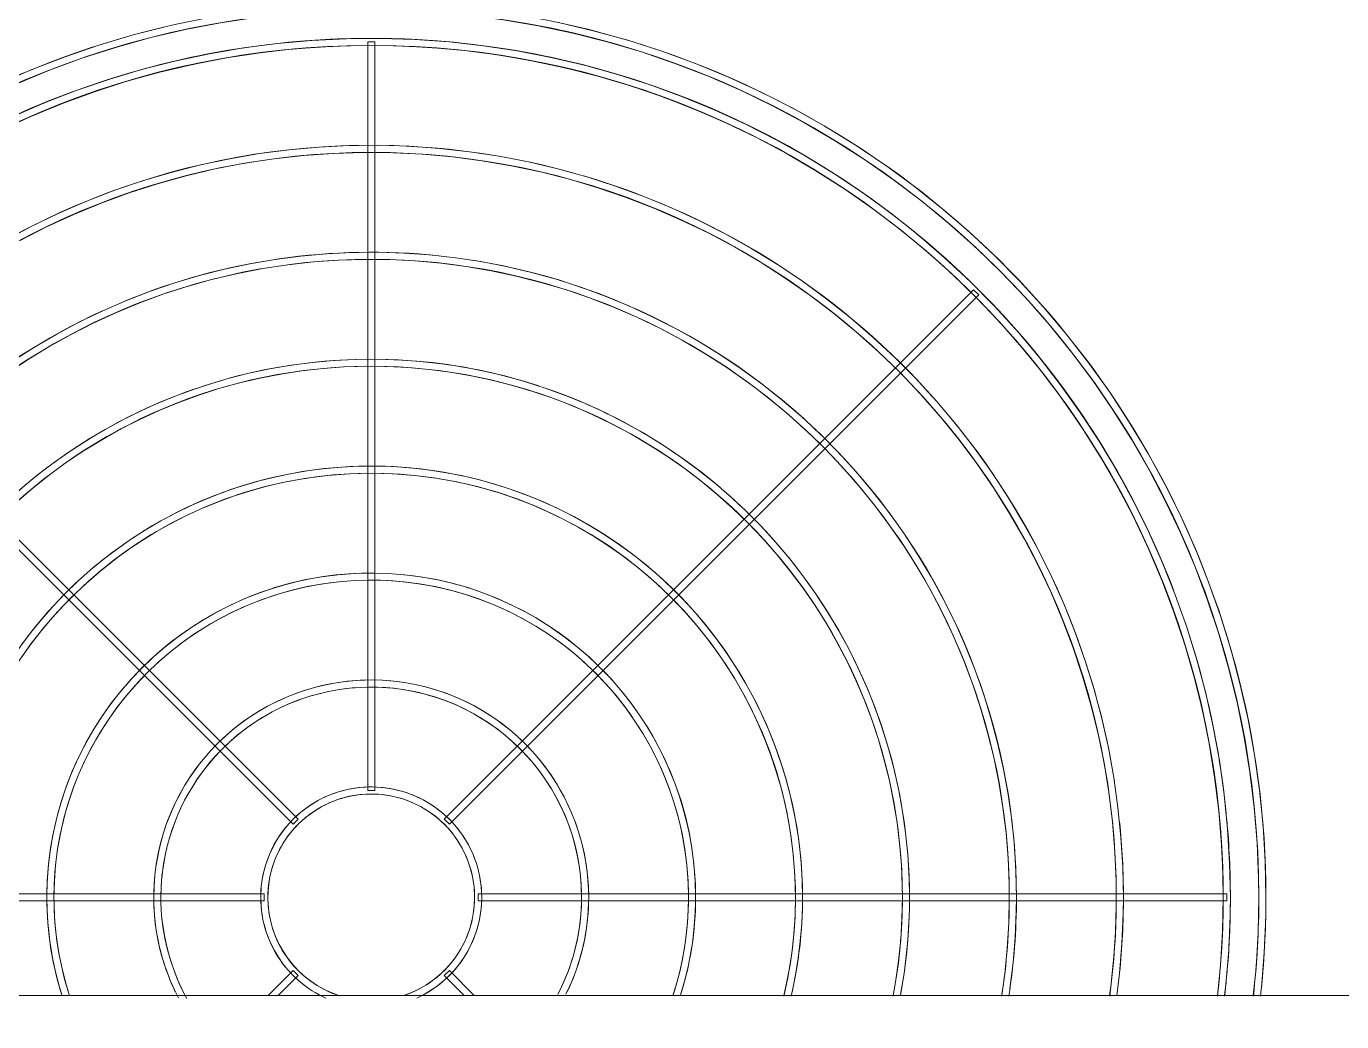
# Model space of a CAD drawing. Header units: millimetres. Extents: x -99196 to 15601, y -9661 to 93550.
# Drawn here: x -9442.3 to -9073.3, y 25492.6 to 25771.9 of the extents above; entities that cross this region are included whole.
import ezdxf

# ---------------------------------------------------------------- set-up
doc = ezdxf.new("R2010")
doc.units = ezdxf.units.MM
doc.linetypes.add('Centre', pattern=[31.75, 6.35, -4.7625, 15.875, -4.7625])
for name, color, linetype, lineweight in [('M-EQPM', 44, 'Continuous', 5), ('NET-THAY', 2, 'Continuous', 9), ('TRUC', 225, 'Continuous', 5)]:
    doc.layers.add(name, color=color, linetype=linetype, lineweight=lineweight)

# ---------------------------------------------------------------- blocks, each defined once
blk = doc.blocks.new('ALB-AC MAY LANH - Generic _Without Brackets_-1836009-MẶT ĐỨNG 14-1')
at = {"layer": 'M-EQPM'}
for p, q in [((-9346.52, 19167.5), (-9346.52, 18957.5)), ((-9344.52, 19167.5), (-9346.52, 19167.5)), ((-9344.52, 18957.5), (-9344.52, 19167.5)), ((-9515.94, 19096.5), (-9367.44, 18948.01)), ((-9366.03, 18949.42), (-9514.52, 19097.91)), ((-9176.53, 19097.91), (-9325.02, 18949.42)), ((-9323.6, 18948.01), (-9175.11, 19096.5)), ((-9175.11, 19096.5), (-9176.53, 19097.91)), ((-9346.52, 18957.5), (-9344.52, 18957.5)), ((-9367.44, 18948.01), (-9366.03, 18949.42)), ((-9325.02, 18949.42), (-9323.6, 18948.01)), ((-9375.52, 18928.5), (-9585.52, 18928.5)), ((-9585.52, 18926.5), (-9375.52, 18926.5)), ((-9375.52, 18926.5), (-9375.52, 18928.5)), ((-9105.52, 18928.5), (-9315.52, 18928.5)), ((-9315.52, 18928.5), (-9315.52, 18926.5)), ((-9315.52, 18926.5), (-9105.52, 18926.5)), ((-9105.52, 18926.5), (-9105.52, 18928.5)), ((-9367.44, 18906.99), (-9374.44, 18900)), ((-9371.61, 18900), (-9366.03, 18905.58)), ((-9366.03, 18905.58), (-9367.44, 18906.99)), ((-9323.6, 18906.99), (-9325.02, 18905.58)), ((-9325.02, 18905.58), (-9319.44, 18900)), ((-9316.61, 18900), (-9323.6, 18906.99))]:
    blk.add_line(p, q, dxfattribs=at)
at = {"layer": 'M-EQPM', "flags": 128}
for points in [[(-9094.52, 18927.5), (-9094.73, 18937.54), (-9095.33, 18947.56), (-9096.33, 18957.55), (-9097.73, 18967.49), (-9099.53, 18977.37), (-9101.72, 18987.16), (-9104.3, 18996.87), (-9107.27, 19006.46), (-9110.61, 19015.92), (-9114.34, 19025.24), (-9118.43, 19034.41), (-9122.89, 19043.41), (-9127.7, 19052.22), (-9132.86, 19060.83), (-9138.37, 19069.23), (-9144.2, 19077.4), (-9150.35, 19085.33), (-9156.82, 19093.01), (-9163.59, 19100.42), (-9170.65, 19107.56), (-9177.99, 19114.41), (-9185.6, 19120.96), (-9193.46, 19127.2), (-9201.57, 19133.12), (-9209.91, 19138.71), (-9218.46, 19143.96), (-9227.22, 19148.87), (-9236.17, 19153.43), (-9245.29, 19157.62), (-9254.57, 19161.44), (-9264, 19164.89), (-9273.56, 19167.96), (-9283.23, 19170.65), (-9293.01, 19172.94)], [(-9402.55, 19171.94), (-9412.28, 19169.46), (-9421.9, 19166.6), (-9431.4, 19163.35), (-9440.77, 19159.73), (-9449.98, 19155.73)], [(-9094.52, 18927.5), (-9094.73, 18937.54), (-9095.33, 18947.56), (-9096.33, 18957.55), (-9097.73, 18967.49), (-9099.53, 18977.37), (-9101.72, 18987.16), (-9104.3, 18996.87), (-9107.27, 19006.46), (-9110.61, 19015.92), (-9114.34, 19025.24), (-9118.43, 19034.41), (-9122.89, 19043.41), (-9127.7, 19052.22), (-9132.86, 19060.83), (-9138.37, 19069.23), (-9144.2, 19077.4), (-9150.35, 19085.33), (-9156.82, 19093.01), (-9163.59, 19100.42), (-9170.65, 19107.56), (-9177.99, 19114.41), (-9185.6, 19120.96), (-9193.46, 19127.2), (-9201.57, 19133.12), (-9209.91, 19138.71), (-9218.46, 19143.96), (-9227.22, 19148.87), (-9236.17, 19153.43), (-9245.29, 19157.62), (-9254.57, 19161.44), (-9264, 19164.89), (-9273.56, 19167.96), (-9283.23, 19170.65), (-9293.01, 19172.94)], [(-9402.55, 19171.94), (-9412.28, 19169.46), (-9421.9, 19166.6), (-9431.4, 19163.35), (-9440.77, 19159.73), (-9449.98, 19155.73)], [(-9094.52, 18927.5), (-9094.73, 18937.54), (-9095.33, 18947.56), (-9096.33, 18957.55), (-9097.73, 18967.49), (-9099.53, 18977.37), (-9101.72, 18987.16), (-9104.3, 18996.87), (-9107.27, 19006.46), (-9110.61, 19015.92), (-9114.34, 19025.24), (-9118.43, 19034.41), (-9122.89, 19043.41), (-9127.7, 19052.22), (-9132.86, 19060.83), (-9138.37, 19069.23), (-9144.2, 19077.4), (-9150.35, 19085.33), (-9156.82, 19093.01), (-9163.59, 19100.42), (-9170.65, 19107.56), (-9177.99, 19114.41), (-9185.6, 19120.96), (-9193.46, 19127.2), (-9201.57, 19133.12), (-9209.91, 19138.71), (-9218.46, 19143.96), (-9227.22, 19148.87), (-9236.17, 19153.43), (-9245.29, 19157.62), (-9254.57, 19161.44), (-9264, 19164.89), (-9273.56, 19167.96), (-9283.23, 19170.65), (-9293.01, 19172.94)], [(-9402.55, 19171.94), (-9412.28, 19169.46), (-9421.9, 19166.6), (-9431.4, 19163.35), (-9440.77, 19159.73), (-9449.98, 19155.73)], [(-9094.52, 18927.5), (-9094.73, 18937.54), (-9095.33, 18947.56), (-9096.33, 18957.55), (-9097.73, 18967.49), (-9099.53, 18977.37), (-9101.72, 18987.16), (-9104.3, 18996.87), (-9107.27, 19006.46), (-9110.61, 19015.92), (-9114.34, 19025.24), (-9118.43, 19034.41), (-9122.89, 19043.41), (-9127.7, 19052.22), (-9132.86, 19060.83), (-9138.37, 19069.23), (-9144.2, 19077.4), (-9150.35, 19085.33), (-9156.82, 19093.01), (-9163.59, 19100.42), (-9170.65, 19107.56), (-9177.99, 19114.41), (-9185.6, 19120.96), (-9193.46, 19127.2), (-9201.57, 19133.12), (-9209.91, 19138.71), (-9218.46, 19143.96), (-9227.22, 19148.87), (-9236.17, 19153.43), (-9245.29, 19157.62), (-9254.57, 19161.44), (-9264, 19164.89), (-9273.56, 19167.96), (-9283.23, 19170.65), (-9293.01, 19172.94)], [(-9402.55, 19171.94), (-9412.28, 19169.46), (-9421.9, 19166.6), (-9431.4, 19163.35), (-9440.77, 19159.73), (-9449.98, 19155.73)], [(-9094.52, 18927.5), (-9094.73, 18937.54), (-9095.33, 18947.56), (-9096.33, 18957.55), (-9097.73, 18967.49), (-9099.53, 18977.37), (-9101.72, 18987.16), (-9104.3, 18996.87), (-9107.27, 19006.46), (-9110.61, 19015.92), (-9114.34, 19025.24), (-9118.43, 19034.41), (-9122.89, 19043.41), (-9127.7, 19052.22), (-9132.86, 19060.83), (-9138.37, 19069.23), (-9144.2, 19077.4), (-9150.35, 19085.33), (-9156.82, 19093.01), (-9163.59, 19100.42), (-9170.65, 19107.56), (-9177.99, 19114.41), (-9185.6, 19120.96), (-9193.46, 19127.2), (-9201.57, 19133.12), (-9209.91, 19138.71), (-9218.46, 19143.96), (-9227.22, 19148.87), (-9236.17, 19153.43), (-9245.29, 19157.62), (-9254.57, 19161.44), (-9264, 19164.89), (-9273.56, 19167.96), (-9283.23, 19170.65), (-9293.01, 19172.94)], [(-9402.55, 19171.94), (-9412.28, 19169.46), (-9421.9, 19166.6), (-9431.4, 19163.35), (-9440.77, 19159.73), (-9449.98, 19155.73)], [(-9094.52, 18927.5), (-9094.73, 18937.54), (-9095.33, 18947.56), (-9096.33, 18957.55), (-9097.73, 18967.49), (-9099.53, 18977.37), (-9101.72, 18987.16), (-9104.3, 18996.87), (-9107.27, 19006.46), (-9110.61, 19015.92), (-9114.34, 19025.24), (-9118.43, 19034.41), (-9122.89, 19043.41), (-9127.7, 19052.22), (-9132.86, 19060.83), (-9138.37, 19069.23), (-9144.2, 19077.4), (-9150.35, 19085.33), (-9156.82, 19093.01), (-9163.59, 19100.42), (-9170.65, 19107.56), (-9177.99, 19114.41), (-9185.6, 19120.96), (-9193.46, 19127.2), (-9201.57, 19133.12), (-9209.91, 19138.71), (-9218.46, 19143.96), (-9227.22, 19148.87), (-9236.17, 19153.43), (-9245.29, 19157.62), (-9254.57, 19161.44), (-9264, 19164.89), (-9273.56, 19167.96), (-9283.23, 19170.65), (-9293.01, 19172.94)], [(-9402.55, 19171.94), (-9412.28, 19169.46), (-9421.9, 19166.6), (-9431.4, 19163.35), (-9440.77, 19159.73), (-9449.98, 19155.73)], [(-9094.52, 18927.5), (-9094.73, 18937.54), (-9095.33, 18947.56), (-9096.33, 18957.55), (-9097.73, 18967.49), (-9099.53, 18977.37), (-9101.72, 18987.16), (-9104.3, 18996.87), (-9107.27, 19006.46), (-9110.61, 19015.92), (-9114.34, 19025.24), (-9118.43, 19034.41), (-9122.89, 19043.41), (-9127.7, 19052.22), (-9132.86, 19060.83), (-9138.37, 19069.23), (-9144.2, 19077.4), (-9150.35, 19085.33), (-9156.82, 19093.01), (-9163.59, 19100.42), (-9170.65, 19107.56), (-9177.99, 19114.41), (-9185.6, 19120.96), (-9193.46, 19127.2), (-9201.57, 19133.12), (-9209.91, 19138.71), (-9218.46, 19143.96), (-9227.22, 19148.87), (-9236.17, 19153.43), (-9245.29, 19157.62), (-9254.57, 19161.44), (-9264, 19164.89), (-9273.56, 19167.96), (-9283.23, 19170.65), (-9293.01, 19172.94)], [(-9402.55, 19171.94), (-9412.28, 19169.46), (-9421.9, 19166.6), (-9431.4, 19163.35), (-9440.77, 19159.73), (-9449.98, 19155.73)], [(-9094.52, 18927.5), (-9094.73, 18937.54), (-9095.33, 18947.56), (-9096.33, 18957.55), (-9097.73, 18967.49), (-9099.53, 18977.37), (-9101.72, 18987.16), (-9104.3, 18996.87), (-9107.27, 19006.46), (-9110.61, 19015.92), (-9114.34, 19025.24), (-9118.43, 19034.41), (-9122.89, 19043.41), (-9127.7, 19052.22), (-9132.86, 19060.83), (-9138.37, 19069.23), (-9144.2, 19077.4), (-9150.35, 19085.33), (-9156.82, 19093.01), (-9163.59, 19100.42), (-9170.65, 19107.56), (-9177.99, 19114.41), (-9185.6, 19120.96), (-9193.46, 19127.2), (-9201.57, 19133.12), (-9209.91, 19138.71), (-9218.46, 19143.96), (-9227.22, 19148.87), (-9236.17, 19153.43), (-9245.29, 19157.62), (-9254.57, 19161.44), (-9264, 19164.89), (-9273.56, 19167.96), (-9283.23, 19170.65), (-9293.01, 19172.94)], [(-9402.55, 19171.94), (-9412.28, 19169.46), (-9421.9, 19166.6), (-9431.4, 19163.35), (-9440.77, 19159.73), (-9449.98, 19155.73)], [(-9444.96, 19155.78), (-9435.75, 19159.58), (-9426.4, 19163), (-9416.92, 19166.05), (-9407.32, 19168.71), (-9397.62, 19170.99), (-9387.85, 19172.88)], [(-9298.69, 19172.06), (-9288.95, 19169.99), (-9279.3, 19167.53), (-9269.75, 19164.69), (-9260.33, 19161.47), (-9251.04, 19157.88), (-9241.9, 19153.92), (-9232.93, 19149.59), (-9224.14, 19144.91), (-9215.54, 19139.88), (-9207.16, 19134.51), (-9198.99, 19128.82), (-9191.05, 19122.79), (-9183.37, 19116.46), (-9175.94, 19109.83), (-9168.79, 19102.9), (-9161.91, 19095.69), (-9155.33, 19088.21), (-9149.06, 19080.48), (-9143.1, 19072.5), (-9137.46, 19064.29), (-9132.16, 19055.86), (-9127.2, 19047.22), (-9122.58, 19038.4), (-9118.33, 19029.39), (-9114.43, 19020.23), (-9110.91, 19010.91), (-9107.76, 19001.46), (-9105, 18991.9), (-9102.61, 18982.23), (-9100.62, 18972.47), (-9099.02, 18962.64), (-9097.81, 18952.75), (-9097, 18942.83), (-9096.58, 18932.88), (-9096.52, 18927.5)], [(-9444.96, 19155.78), (-9435.75, 19159.58), (-9426.4, 19163), (-9416.92, 19166.05), (-9407.32, 19168.71), (-9397.62, 19170.99), (-9387.85, 19172.88), (-9378, 19174.37), (-9368.1, 19175.47), (-9358.17, 19176.18), (-9348.21, 19176.49), (-9338.25, 19176.39), (-9328.31, 19175.9), (-9318.39, 19175.02), (-9308.51, 19173.73), (-9298.69, 19172.06), (-9288.95, 19169.99), (-9279.3, 19167.53), (-9269.75, 19164.69), (-9260.33, 19161.47), (-9251.04, 19157.88), (-9241.9, 19153.92), (-9232.93, 19149.59), (-9225.85, 19145.82)], [(-9444.96, 19155.78), (-9435.75, 19159.58), (-9426.4, 19163), (-9416.92, 19166.05), (-9407.32, 19168.71), (-9397.62, 19170.99), (-9387.85, 19172.88), (-9378, 19174.37), (-9368.1, 19175.47), (-9358.17, 19176.18), (-9348.21, 19176.49), (-9338.25, 19176.39), (-9328.31, 19175.9), (-9318.39, 19175.02), (-9308.51, 19173.73), (-9298.69, 19172.06), (-9288.95, 19169.99), (-9279.3, 19167.53), (-9269.75, 19164.69), (-9260.33, 19161.47), (-9251.04, 19157.88), (-9241.9, 19153.92), (-9232.93, 19149.59), (-9225.85, 19145.82)], [(-9444.96, 19155.78), (-9435.75, 19159.58), (-9426.4, 19163), (-9416.92, 19166.05), (-9407.32, 19168.71), (-9397.62, 19170.99), (-9387.85, 19172.88), (-9378, 19174.37), (-9368.1, 19175.47), (-9358.17, 19176.18), (-9348.21, 19176.49), (-9338.25, 19176.39), (-9328.31, 19175.9), (-9318.39, 19175.02), (-9308.51, 19173.73), (-9298.69, 19172.06), (-9288.95, 19169.99), (-9279.3, 19167.53), (-9269.75, 19164.69), (-9260.33, 19161.47), (-9251.04, 19157.88), (-9241.9, 19153.92), (-9232.93, 19149.59), (-9225.85, 19145.82)], [(-9444.96, 19155.78), (-9435.75, 19159.58), (-9426.4, 19163), (-9416.92, 19166.05), (-9407.32, 19168.71), (-9397.62, 19170.99), (-9387.85, 19172.88), (-9378, 19174.37), (-9368.1, 19175.47), (-9358.17, 19176.18), (-9348.21, 19176.49), (-9338.25, 19176.39), (-9328.31, 19175.9), (-9318.39, 19175.02), (-9308.51, 19173.73), (-9298.69, 19172.06), (-9288.95, 19169.99), (-9279.3, 19167.53), (-9269.75, 19164.69), (-9260.33, 19161.47), (-9251.04, 19157.88), (-9241.9, 19153.92), (-9232.93, 19149.59), (-9225.85, 19145.82)], [(-9444.96, 19155.78), (-9435.75, 19159.58), (-9426.4, 19163), (-9416.92, 19166.05), (-9407.32, 19168.71), (-9397.62, 19170.99), (-9387.85, 19172.88), (-9378, 19174.37), (-9368.1, 19175.47), (-9358.17, 19176.18), (-9348.21, 19176.49), (-9338.25, 19176.39), (-9328.31, 19175.9), (-9318.39, 19175.02), (-9308.51, 19173.73), (-9298.69, 19172.06), (-9288.95, 19169.99), (-9279.3, 19167.53), (-9269.75, 19164.69), (-9260.33, 19161.47), (-9251.04, 19157.88), (-9241.9, 19153.92), (-9232.93, 19149.59), (-9225.85, 19145.82)], [(-9444.96, 19155.78), (-9435.75, 19159.58), (-9426.4, 19163), (-9416.92, 19166.05), (-9407.32, 19168.71), (-9397.62, 19170.99), (-9387.85, 19172.88), (-9378, 19174.37), (-9368.1, 19175.47), (-9358.17, 19176.18), (-9348.21, 19176.49), (-9338.25, 19176.39), (-9328.31, 19175.9), (-9318.39, 19175.02), (-9308.51, 19173.73), (-9298.69, 19172.06), (-9288.95, 19169.99), (-9279.3, 19167.53), (-9269.75, 19164.69), (-9260.33, 19161.47), (-9251.04, 19157.88), (-9241.9, 19153.92), (-9232.93, 19149.59), (-9225.85, 19145.82)], [(-9444.96, 19155.78), (-9435.75, 19159.58), (-9426.4, 19163), (-9416.92, 19166.05), (-9407.32, 19168.71), (-9397.62, 19170.99), (-9387.85, 19172.88), (-9378, 19174.37), (-9368.1, 19175.47), (-9358.17, 19176.18), (-9348.21, 19176.49), (-9338.25, 19176.39), (-9328.31, 19175.9), (-9318.39, 19175.02), (-9308.51, 19173.73), (-9298.69, 19172.06), (-9288.95, 19169.99), (-9279.3, 19167.53), (-9269.75, 19164.69), (-9260.33, 19161.47), (-9251.04, 19157.88), (-9241.9, 19153.92), (-9232.93, 19149.59), (-9225.85, 19145.82)], [(-9104.52, 18927.5), (-9104.72, 18937.14), (-9105.3, 18946.76), (-9106.26, 18956.35), (-9107.6, 18965.9), (-9109.33, 18975.38), (-9111.43, 18984.79), (-9113.91, 18994.1), (-9116.76, 19003.31), (-9119.97, 19012.4), (-9123.55, 19021.35), (-9127.48, 19030.15), (-9131.76, 19038.79), (-9136.38, 19047.25), (-9141.34, 19055.52), (-9146.62, 19063.58), (-9152.22, 19071.42), (-9158.13, 19079.04), (-9164.34, 19086.41), (-9170.84, 19093.53), (-9177.62, 19100.38), (-9184.67, 19106.96), (-9191.97, 19113.25), (-9199.52, 19119.24), (-9207.31, 19124.93), (-9215.31, 19130.29), (-9223.53, 19135.34), (-9231.93, 19140.05), (-9240.52, 19144.42), (-9249.28, 19148.45), (-9258.2, 19152.12), (-9267.25, 19155.43), (-9276.43, 19158.38), (-9285.71, 19160.96), (-9295.1, 19163.17), (-9304.56, 19164.99), (-9314.09, 19166.44), (-9323.67, 19167.51), (-9333.29, 19168.19), (-9342.92, 19168.49), (-9352.56, 19168.4), (-9362.19, 19167.92), (-9371.79, 19167.06), (-9381.35, 19165.82), (-9390.85, 19164.2), (-9400.28, 19162.2), (-9409.62, 19159.82), (-9418.86, 19157.07), (-9427.98, 19153.95), (-9436.97, 19150.48), (-9445.82, 19146.64)], [(-9449.65, 19142.62), (-9440.97, 19146.62), (-9432.13, 19150.26), (-9423.15, 19153.54), (-9414.05, 19156.47), (-9404.84, 19159.02), (-9395.53, 19161.21), (-9386.15, 19163.02), (-9376.7, 19164.46), (-9367.19, 19165.52), (-9357.66, 19166.19), (-9348.1, 19166.49), (-9338.55, 19166.4), (-9329, 19165.93), (-9319.48, 19165.08), (-9310, 19163.84), (-9300.57, 19162.23), (-9291.22, 19160.25), (-9281.96, 19157.89), (-9272.8, 19155.17), (-9263.75, 19152.08), (-9254.84, 19148.63), (-9246.07, 19144.82), (-9237.45, 19140.67), (-9229.02, 19136.18), (-9220.76, 19131.35), (-9212.71, 19126.2), (-9204.87, 19120.73), (-9197.26, 19114.95), (-9189.88, 19108.87), (-9182.75, 19102.5), (-9175.88, 19095.85), (-9169.29, 19088.94), (-9162.97, 19081.76), (-9156.95, 19074.34), (-9151.23, 19066.68), (-9145.82, 19058.8), (-9140.73, 19050.7), (-9135.96, 19042.42), (-9131.54, 19033.94), (-9127.45, 19025.3), (-9123.71, 19016.5), (-9120.33, 19007.56), (-9117.31, 18998.49), (-9114.66, 18989.31), (-9112.37, 18980.03), (-9110.45, 18970.66), (-9108.92, 18961.23), (-9107.76, 18951.74), (-9106.98, 18942.21), (-9106.58, 18932.66), (-9106.52, 18927.5)], [(-9219.31, 19142.08), (-9215.54, 19139.88), (-9207.16, 19134.51), (-9198.99, 19128.82), (-9191.05, 19122.79), (-9183.37, 19116.46), (-9175.94, 19109.83), (-9168.79, 19102.9), (-9161.91, 19095.69), (-9155.33, 19088.21), (-9149.06, 19080.48), (-9143.1, 19072.5), (-9137.46, 19064.29), (-9132.16, 19055.86), (-9127.2, 19047.22), (-9122.58, 19038.4), (-9118.33, 19029.39), (-9114.43, 19020.23), (-9110.91, 19010.91), (-9107.76, 19001.46), (-9105, 18991.9), (-9102.61, 18982.23), (-9100.62, 18972.47), (-9099.02, 18962.64), (-9097.81, 18952.75), (-9097, 18942.83), (-9096.58, 18932.88), (-9096.52, 18927.5)], [(-9219.31, 19142.08), (-9215.54, 19139.88), (-9207.16, 19134.51), (-9198.99, 19128.82), (-9191.05, 19122.79), (-9183.37, 19116.46), (-9175.94, 19109.83), (-9168.79, 19102.9), (-9161.91, 19095.69), (-9155.33, 19088.21), (-9149.06, 19080.48), (-9143.1, 19072.5), (-9137.46, 19064.29), (-9132.16, 19055.86), (-9127.2, 19047.22), (-9122.58, 19038.4), (-9118.33, 19029.39), (-9114.43, 19020.23), (-9110.91, 19010.91), (-9107.76, 19001.46), (-9105, 18991.9), (-9102.61, 18982.23), (-9100.62, 18972.47), (-9099.02, 18962.64), (-9097.81, 18952.75), (-9097, 18942.83), (-9096.58, 18932.88), (-9096.52, 18927.5)], [(-9219.31, 19142.08), (-9215.54, 19139.88), (-9207.16, 19134.51), (-9198.99, 19128.82), (-9191.05, 19122.79), (-9183.37, 19116.46), (-9175.94, 19109.83), (-9168.79, 19102.9), (-9161.91, 19095.69), (-9155.33, 19088.21), (-9149.06, 19080.48), (-9143.1, 19072.5), (-9137.46, 19064.29), (-9132.16, 19055.86), (-9127.2, 19047.22), (-9122.58, 19038.4), (-9118.33, 19029.39), (-9114.43, 19020.23), (-9110.91, 19010.91), (-9107.76, 19001.46), (-9105, 18991.9), (-9102.61, 18982.23), (-9100.62, 18972.47), (-9099.02, 18962.64), (-9097.81, 18952.75), (-9097, 18942.83), (-9096.58, 18932.88), (-9096.52, 18927.5)], [(-9219.31, 19142.08), (-9215.54, 19139.88), (-9207.16, 19134.51), (-9198.99, 19128.82), (-9191.05, 19122.79), (-9183.37, 19116.46), (-9175.94, 19109.83), (-9168.79, 19102.9), (-9161.91, 19095.69), (-9155.33, 19088.21), (-9149.06, 19080.48), (-9143.1, 19072.5), (-9137.46, 19064.29), (-9132.16, 19055.86), (-9127.2, 19047.22), (-9122.58, 19038.4), (-9118.33, 19029.39), (-9114.43, 19020.23), (-9110.91, 19010.91), (-9107.76, 19001.46), (-9105, 18991.9), (-9102.61, 18982.23), (-9100.62, 18972.47), (-9099.02, 18962.64), (-9097.81, 18952.75), (-9097, 18942.83), (-9096.58, 18932.88), (-9096.52, 18927.5)], [(-9219.31, 19142.08), (-9215.54, 19139.88), (-9207.16, 19134.51), (-9198.99, 19128.82), (-9191.05, 19122.79), (-9183.37, 19116.46), (-9175.94, 19109.83), (-9168.79, 19102.9), (-9161.91, 19095.69), (-9155.33, 19088.21), (-9149.06, 19080.48), (-9143.1, 19072.5), (-9137.46, 19064.29), (-9132.16, 19055.86), (-9127.2, 19047.22), (-9122.58, 19038.4), (-9118.33, 19029.39), (-9114.43, 19020.23), (-9110.91, 19010.91), (-9107.76, 19001.46), (-9105, 18991.9), (-9102.61, 18982.23), (-9100.62, 18972.47), (-9099.02, 18962.64), (-9097.81, 18952.75), (-9097, 18942.83), (-9096.58, 18932.88), (-9096.52, 18927.5)], [(-9219.31, 19142.08), (-9215.54, 19139.88), (-9207.16, 19134.51), (-9198.99, 19128.82), (-9191.05, 19122.79), (-9183.37, 19116.46), (-9175.94, 19109.83), (-9168.79, 19102.9), (-9161.91, 19095.69), (-9155.33, 19088.21), (-9149.06, 19080.48), (-9143.1, 19072.5), (-9137.46, 19064.29), (-9132.16, 19055.86), (-9127.2, 19047.22), (-9122.58, 19038.4), (-9118.33, 19029.39), (-9114.43, 19020.23), (-9110.91, 19010.91), (-9107.76, 19001.46), (-9105, 18991.9), (-9102.61, 18982.23), (-9100.62, 18972.47), (-9099.02, 18962.64), (-9097.81, 18952.75), (-9097, 18942.83), (-9096.58, 18932.88), (-9096.52, 18927.5)], [(-9219.31, 19142.08), (-9215.54, 19139.88), (-9207.16, 19134.51), (-9198.99, 19128.82), (-9191.05, 19122.79), (-9183.37, 19116.46), (-9175.94, 19109.83), (-9168.79, 19102.9), (-9161.91, 19095.69), (-9155.33, 19088.21), (-9149.06, 19080.48), (-9143.1, 19072.5), (-9137.46, 19064.29), (-9132.16, 19055.86), (-9127.2, 19047.22), (-9122.58, 19038.4), (-9118.33, 19029.39), (-9114.43, 19020.23), (-9110.91, 19010.91), (-9107.76, 19001.46), (-9105, 18991.9), (-9102.61, 18982.23), (-9100.62, 18972.47), (-9099.02, 18962.64), (-9097.81, 18952.75), (-9097, 18942.83), (-9096.58, 18932.88), (-9096.52, 18927.5)], [(-9134.52, 18927.5), (-9134.69, 18935.94), (-9135.2, 18944.36), (-9136.04, 18952.76), (-9137.22, 18961.12), (-9138.73, 18969.42), (-9140.57, 18977.66), (-9142.74, 18985.81), (-9145.24, 18993.87), (-9148.05, 19001.83), (-9151.18, 19009.67), (-9154.62, 19017.37), (-9158.37, 19024.94), (-9162.41, 19032.34), (-9166.75, 19039.58), (-9171.38, 19046.64), (-9176.28, 19053.51), (-9181.46, 19060.18), (-9186.89, 19066.63), (-9192.58, 19072.86), (-9198.52, 19078.86), (-9204.69, 19084.62), (-9211.09, 19090.13), (-9217.7, 19095.37), (-9224.51, 19100.35), (-9231.52, 19105.05), (-9238.71, 19109.47), (-9246.07, 19113.59), (-9253.6, 19117.42), (-9261.26, 19120.95), (-9269.07, 19124.16), (-9276.99, 19127.06), (-9285.03, 19129.64), (-9293.16, 19131.9), (-9301.37, 19133.83), (-9309.66, 19135.43), (-9318, 19136.7), (-9326.39, 19137.63), (-9334.81, 19138.23), (-9343.25, 19138.49), (-9351.69, 19138.41), (-9360.11, 19137.99), (-9368.52, 19137.24), (-9376.89, 19136.16), (-9385.21, 19134.73), (-9393.46, 19132.98), (-9401.64, 19130.9), (-9409.73, 19128.49), (-9417.72, 19125.77), (-9425.59, 19122.72), (-9433.33, 19119.36), (-9440.93, 19115.7), (-9448.38, 19111.73)], [(-9444.03, 19111.83), (-9436.58, 19115.62), (-9428.99, 19119.11), (-9421.26, 19122.3), (-9413.41, 19125.17), (-9405.45, 19127.73), (-9397.39, 19129.96), (-9389.26, 19131.87), (-9381.05, 19133.46), (-9372.78, 19134.71), (-9364.47, 19135.64), (-9356.14, 19136.23), (-9347.78, 19136.49), (-9339.42, 19136.41), (-9331.07, 19136), (-9322.75, 19135.26), (-9314.46, 19134.18), (-9306.22, 19132.77), (-9298.04, 19131.03), (-9289.94, 19128.97), (-9281.93, 19126.59), (-9274.01, 19123.89), (-9266.22, 19120.87), (-9258.55, 19117.54), (-9251.02, 19113.91), (-9243.64, 19109.98), (-9236.42, 19105.76), (-9229.38, 19101.26), (-9222.53, 19096.48), (-9215.87, 19091.42), (-9209.42, 19086.11), (-9203.18, 19080.54), (-9197.18, 19074.72), (-9191.41, 19068.67), (-9185.89, 19062.4), (-9180.62, 19055.9), (-9175.62, 19049.21), (-9170.89, 19042.32), (-9166.43, 19035.24), (-9162.27, 19027.99), (-9158.4, 19020.58), (-9154.82, 19013.03), (-9151.56, 19005.33), (-9148.6, 18997.51), (-9145.96, 18989.58), (-9143.63, 18981.55), (-9141.63, 18973.43), (-9139.96, 18965.24), (-9138.62, 18956.99), (-9137.6, 18948.7), (-9136.92, 18940.36), (-9136.57, 18932.01), (-9136.52, 18927.5)], [(-9164.52, 18927.5), (-9164.67, 18934.74), (-9165.1, 18941.96), (-9165.83, 18949.17), (-9166.84, 18956.34), (-9168.13, 18963.46), (-9169.71, 18970.52), (-9171.57, 18977.52), (-9173.71, 18984.44), (-9176.13, 18991.26), (-9178.81, 18997.98), (-9181.76, 19004.6), (-9184.98, 19011.08), (-9188.45, 19017.44), (-9192.17, 19023.64), (-9196.14, 19029.7), (-9200.34, 19035.59), (-9204.78, 19041.31), (-9209.45, 19046.85), (-9214.33, 19052.19), (-9219.42, 19057.34), (-9224.71, 19062.28), (-9230.2, 19067), (-9235.87, 19071.5), (-9241.72, 19075.77), (-9247.73, 19079.81), (-9253.9, 19083.6), (-9260.21, 19087.13), (-9266.67, 19090.42), (-9273.24, 19093.44), (-9279.94, 19096.2), (-9286.74, 19098.69), (-9293.63, 19100.9), (-9300.6, 19102.84), (-9307.65, 19104.49), (-9314.76, 19105.87), (-9321.92, 19106.95), (-9329.11, 19107.75), (-9336.33, 19108.27), (-9343.57, 19108.49), (-9350.81, 19108.42), (-9358.04, 19108.07), (-9365.25, 19107.42), (-9372.43, 19106.49), (-9379.57, 19105.27), (-9386.65, 19103.77), (-9393.66, 19101.98), (-9400.6, 19099.92), (-9407.45, 19097.58), (-9414.21, 19094.96), (-9420.85, 19092.08), (-9427.37, 19088.94), (-9433.76, 19085.54), (-9440.01, 19081.88), (-9446.11, 19077.98)], [(-9448.18, 19074.14), (-9442.24, 19078.12), (-9436.14, 19081.87), (-9429.89, 19085.37), (-9423.51, 19088.62), (-9417.01, 19091.61), (-9410.39, 19094.33), (-9403.66, 19096.8), (-9396.85, 19098.98), (-9389.95, 19100.9), (-9382.98, 19102.54), (-9375.95, 19103.9), (-9368.87, 19104.97), (-9361.75, 19105.76), (-9354.61, 19106.27), (-9347.46, 19106.49), (-9340.3, 19106.42), (-9333.15, 19106.07), (-9326.02, 19105.43), (-9318.92, 19104.51), (-9311.86, 19103.31), (-9304.86, 19101.82), (-9297.92, 19100.05), (-9291.05, 19098.01), (-9284.28, 19095.7), (-9277.6, 19093.11), (-9271.03, 19090.26), (-9264.58, 19087.16), (-9258.26, 19083.79), (-9252.08, 19080.18), (-9246.05, 19076.32), (-9240.18, 19072.22), (-9234.48, 19067.89), (-9228.95, 19063.34), (-9223.62, 19058.57), (-9218.47, 19053.59), (-9213.53, 19048.41), (-9208.8, 19043.03), (-9204.29, 19037.47), (-9200.01, 19031.74), (-9195.95, 19025.83), (-9192.14, 19019.77), (-9188.57, 19013.57), (-9185.26, 19007.22), (-9182.2, 19000.75), (-9179.4, 18994.16), (-9176.87, 18987.46), (-9174.6, 18980.67), (-9172.61, 18973.79), (-9170.9, 18966.84), (-9169.47, 18959.83), (-9168.32, 18952.76), (-9167.45, 18945.65), (-9166.86, 18938.52), (-9166.57, 18931.36), (-9166.52, 18927.5)], [(-9194.52, 18927.5), (-9194.65, 18933.54), (-9195.01, 18939.57), (-9195.61, 18945.58), (-9196.45, 18951.56), (-9197.53, 18957.5), (-9198.85, 18963.39), (-9200.4, 18969.23), (-9202.19, 18975), (-9204.2, 18980.69), (-9206.44, 18986.3), (-9208.91, 18991.82), (-9211.59, 18997.23), (-9214.48, 19002.53), (-9217.59, 19007.71), (-9220.9, 19012.76), (-9224.41, 19017.68), (-9228.11, 19022.45), (-9232, 19027.07), (-9236.07, 19031.53), (-9240.32, 19035.82), (-9244.74, 19039.94), (-9249.31, 19043.88), (-9254.05, 19047.64), (-9258.92, 19051.2), (-9263.94, 19054.56), (-9269.08, 19057.72), (-9274.35, 19060.68), (-9279.74, 19063.42), (-9285.22, 19065.94), (-9290.81, 19068.24), (-9296.48, 19070.31), (-9302.23, 19072.16), (-9308.05, 19073.78), (-9313.93, 19075.16), (-9319.86, 19076.3), (-9325.83, 19077.21), (-9331.83, 19077.88), (-9337.86, 19078.31), (-9343.89, 19078.49), (-9349.93, 19078.44), (-9355.97, 19078.14), (-9361.98, 19077.6), (-9367.97, 19076.82), (-9373.92, 19075.81), (-9379.83, 19074.55), (-9385.68, 19073.06), (-9391.47, 19071.34), (-9397.19, 19069.39), (-9402.82, 19067.21), (-9408.36, 19064.8), (-9413.8, 19062.18), (-9419.13, 19059.34), (-9424.35, 19056.29), (-9429.43, 19053.04), (-9434.39, 19049.58), (-9439.2, 19045.93), (-9443.86, 19042.09)], [(-9444.98, 19038.45), (-9440.46, 19042.34), (-9435.79, 19046.04), (-9430.98, 19049.56), (-9426.03, 19052.88), (-9420.95, 19056), (-9415.75, 19058.91), (-9410.44, 19061.61), (-9405.03, 19064.1), (-9399.52, 19066.37), (-9393.92, 19068.42), (-9388.24, 19070.24), (-9382.5, 19071.84), (-9376.7, 19073.2), (-9370.85, 19074.33), (-9364.96, 19075.23), (-9359.03, 19075.89), (-9353.09, 19076.31), (-9347.13, 19076.49), (-9341.17, 19076.44), (-9335.22, 19076.14), (-9329.29, 19075.61), (-9323.38, 19074.84), (-9317.5, 19073.84), (-9311.67, 19072.6), (-9305.9, 19071.13), (-9300.18, 19069.43), (-9294.54, 19067.51), (-9288.99, 19065.36), (-9283.52, 19062.99), (-9278.15, 19060.4), (-9272.89, 19057.6), (-9267.75, 19054.59), (-9262.73, 19051.38), (-9257.84, 19047.97), (-9253.09, 19044.36), (-9248.49, 19040.57), (-9244.05, 19036.6), (-9239.77, 19032.46), (-9235.65, 19028.14), (-9231.72, 19023.67), (-9227.96, 19019.04), (-9224.39, 19014.27), (-9221.02, 19009.35), (-9217.85, 19004.31), (-9214.88, 18999.14), (-9212.12, 18993.86), (-9209.57, 18988.47), (-9207.24, 18982.99), (-9205.13, 18977.41), (-9203.25, 18971.76), (-9201.59, 18966.03), (-9200.17, 18960.25), (-9198.97, 18954.41), (-9198.02, 18948.53), (-9197.29, 18942.61), (-9196.81, 18936.67), (-9196.56, 18930.72), (-9196.52, 18927.5)], [(-9224.52, 18927.5), (-9224.62, 18932.34), (-9224.91, 18937.17), (-9225.39, 18941.99), (-9226.07, 18946.78), (-9226.94, 18951.54), (-9227.99, 18956.26), (-9229.24, 18960.94), (-9230.67, 18965.56), (-9232.28, 18970.13), (-9234.08, 18974.62), (-9236.05, 18979.04), (-9238.2, 18983.38), (-9240.52, 18987.62), (-9243.01, 18991.77), (-9245.66, 18995.82), (-9248.47, 18999.76), (-9251.44, 19003.58), (-9254.56, 19007.29), (-9257.82, 19010.86), (-9261.22, 19014.3), (-9264.76, 19017.6), (-9268.43, 19020.76), (-9272.22, 19023.77), (-9276.13, 19026.62), (-9280.15, 19029.32), (-9284.27, 19031.85), (-9288.49, 19034.22), (-9292.81, 19036.41), (-9297.2, 19038.43), (-9301.68, 19040.28), (-9306.22, 19041.94), (-9310.83, 19043.42), (-9315.5, 19044.71), (-9320.21, 19045.82), (-9324.96, 19046.74), (-9329.74, 19047.47), (-9334.55, 19048), (-9339.38, 19048.34), (-9344.22, 19048.49), (-9349.06, 19048.45), (-9353.89, 19048.21), (-9358.71, 19047.78), (-9363.51, 19047.16), (-9368.28, 19046.34), (-9373.02, 19045.34), (-9377.71, 19044.14), (-9382.34, 19042.76), (-9386.92, 19041.2), (-9391.44, 19039.45), (-9395.88, 19037.52), (-9400.24, 19035.42), (-9404.51, 19033.15), (-9408.69, 19030.71), (-9412.76, 19028.1), (-9416.73, 19025.33), (-9420.59, 19022.4), (-9424.32, 19019.32), (-9427.93, 19016.1), (-9431.41, 19012.73), (-9434.75, 19009.23), (-9437.95, 19005.6), (-9441, 19001.84), (-9443.89, 18997.96)], [(-9443.74, 18994.69), (-9440.97, 18998.57), (-9438.06, 19002.33), (-9434.99, 19005.97), (-9431.78, 19009.48), (-9428.43, 19012.87), (-9424.95, 19016.11), (-9421.35, 19019.22), (-9417.62, 19022.18), (-9413.77, 19024.98), (-9409.82, 19027.64), (-9405.76, 19030.13), (-9401.61, 19032.45), (-9397.37, 19034.61), (-9393.05, 19036.6), (-9388.64, 19038.41), (-9384.18, 19040.05), (-9379.64, 19041.5), (-9375.06, 19042.78), (-9370.42, 19043.87), (-9365.75, 19044.77), (-9361.04, 19045.48), (-9356.31, 19046.01), (-9351.57, 19046.35), (-9346.81, 19046.49), (-9342.05, 19046.45), (-9337.3, 19046.22), (-9332.55, 19045.79), (-9327.83, 19045.18), (-9323.14, 19044.38), (-9318.49, 19043.39), (-9313.87, 19042.21), (-9309.31, 19040.86), (-9304.81, 19039.32), (-9300.37, 19037.6), (-9296, 19035.71), (-9291.72, 19033.64), (-9287.51, 19031.4), (-9283.41, 19029), (-9279.4, 19026.43), (-9275.49, 19023.71), (-9271.7, 19020.83), (-9268.03, 19017.81), (-9264.48, 19014.64), (-9261.06, 19011.32), (-9257.77, 19007.88), (-9254.63, 19004.31), (-9251.63, 19000.61), (-9248.78, 18996.8), (-9246.09, 18992.87), (-9243.55, 18988.84), (-9241.18, 18984.72), (-9238.98, 18980.5), (-9236.94, 18976.2), (-9235.08, 18971.82), (-9233.4, 18967.36), (-9231.9, 18962.85), (-9230.57, 18958.28), (-9229.43, 18953.65), (-9228.48, 18948.99), (-9227.72, 18944.29), (-9227.14, 18939.57), (-9226.75, 18934.82), (-9226.55, 18930.07), (-9226.52, 18927.5)], [(-9254.52, 18927.5), (-9254.6, 18931.14), (-9254.82, 18934.77), (-9255.18, 18938.39), (-9255.69, 18942), (-9256.34, 18945.58), (-9257.13, 18949.13), (-9258.07, 18952.65), (-9259.14, 18956.13), (-9260.36, 18959.56), (-9261.71, 18962.94), (-9263.19, 18966.26), (-9264.81, 18969.52), (-9266.55, 18972.72), (-9268.42, 18975.84), (-9270.42, 18978.88), (-9272.53, 18981.84), (-9274.77, 18984.72), (-9277.11, 18987.5), (-9279.56, 18990.19), (-9282.12, 18992.78), (-9284.79, 18995.26), (-9287.54, 18997.64), (-9290.39, 18999.9), (-9293.33, 19002.05), (-9296.36, 19004.07), (-9299.46, 19005.98), (-9302.63, 19007.76), (-9305.88, 19009.41), (-9309.18, 19010.93), (-9312.55, 19012.32), (-9315.97, 19013.57), (-9319.43, 19014.68), (-9322.94, 19015.65), (-9326.48, 19016.49), (-9330.06, 19017.18), (-9333.66, 19017.72), (-9337.27, 19018.13), (-9340.9, 19018.38), (-9344.54, 19018.49), (-9348.18, 19018.46), (-9351.82, 19018.28), (-9355.44, 19017.96), (-9359.05, 19017.49), (-9362.64, 19016.88), (-9366.2, 19016.12), (-9369.73, 19015.22), (-9373.22, 19014.18), (-9376.66, 19013.01), (-9380.05, 19011.69), (-9383.39, 19010.25), (-9386.67, 19008.67), (-9389.89, 19006.96), (-9393.03, 19005.12), (-9396.09, 19003.16), (-9399.08, 19001.07), (-9401.98, 18998.87), (-9404.79, 18996.56), (-9407.5, 18994.13), (-9410.12, 18991.6), (-9412.63, 18988.97), (-9415.03, 18986.23), (-9417.32, 18983.41), (-9419.5, 18980.49), (-9421.56, 18977.49), (-9423.5, 18974.41), (-9425.31, 18971.25), (-9427, 18968.03), (-9428.56, 18964.74), (-9429.98, 18961.39), (-9431.27, 18957.98), (-9432.42, 18954.53), (-9433.43, 18951.03), (-9434.3, 18947.5), (-9435.03, 18943.93), (-9435.61, 18940.34), (-9436.06, 18936.73), (-9436.35, 18933.1), (-9436.5, 18929.46), (-9436.52, 18927.5)], [(-9434.52, 18927.5), (-9434.45, 18931.06), (-9434.24, 18934.61), (-9433.88, 18938.15), (-9433.39, 18941.68), (-9432.75, 18945.18), (-9431.97, 18948.66), (-9431.06, 18952.1), (-9430.01, 18955.5), (-9428.82, 18958.85), (-9427.5, 18962.16), (-9426.05, 18965.41), (-9424.47, 18968.6), (-9422.76, 18971.72), (-9420.93, 18974.78), (-9418.98, 18977.75), (-9416.91, 18980.65), (-9414.73, 18983.46), (-9412.43, 18986.19), (-9410.03, 18988.81), (-9407.53, 18991.34), (-9404.93, 18993.77), (-9402.23, 18996.1), (-9399.44, 18998.31), (-9396.57, 19000.41), (-9393.61, 19002.39), (-9390.58, 19004.25), (-9387.47, 19005.99), (-9384.3, 19007.61), (-9381.07, 19009.1), (-9377.77, 19010.45), (-9374.43, 19011.67), (-9371.04, 19012.76), (-9367.61, 19013.72), (-9364.15, 19014.53), (-9360.65, 19015.21), (-9357.13, 19015.74), (-9353.59, 19016.13), (-9350.04, 19016.39), (-9346.49, 19016.49), (-9342.93, 19016.46), (-9339.37, 19016.29), (-9335.82, 19015.97), (-9332.29, 19015.51), (-9328.79, 19014.91), (-9325.3, 19014.17), (-9321.85, 19013.29), (-9318.44, 19012.28), (-9315.07, 19011.13), (-9311.75, 19009.84), (-9308.49, 19008.43), (-9305.28, 19006.88), (-9302.14, 19005.21), (-9299.07, 19003.41), (-9296.07, 19001.49), (-9293.15, 18999.46), (-9290.31, 18997.3), (-9287.56, 18995.04), (-9284.91, 18992.67), (-9282.35, 18990.19), (-9279.9, 18987.62), (-9277.54, 18984.94), (-9275.3, 18982.18), (-9273.17, 18979.33), (-9271.16, 18976.39), (-9269.26, 18973.38), (-9267.49, 18970.29), (-9265.84, 18967.14), (-9264.32, 18963.92), (-9262.93, 18960.64), (-9261.67, 18957.31), (-9260.54, 18953.94), (-9259.55, 18950.52), (-9258.7, 18947.06), (-9257.99, 18943.57), (-9257.41, 18940.06), (-9256.98, 18936.53), (-9256.69, 18932.98), (-9256.54, 18929.42), (-9256.52, 18927.5)], [(-9284.52, 18927.5), (-9284.57, 18929.94), (-9284.72, 18932.37), (-9284.96, 18934.8), (-9285.3, 18937.22), (-9285.74, 18939.62), (-9286.27, 18942), (-9286.9, 18944.36), (-9287.62, 18946.69), (-9288.43, 18948.99), (-9289.34, 18951.25), (-9290.33, 18953.48), (-9291.42, 18955.67), (-9292.59, 18957.81), (-9293.84, 18959.9), (-9295.18, 18961.94), (-9296.6, 18963.93), (-9298.09, 18965.86), (-9299.66, 18967.72), (-9301.31, 18969.52), (-9303.03, 18971.26), (-9304.81, 18972.92), (-9306.66, 18974.52), (-9308.57, 18976.03), (-9310.54, 18977.47), (-9312.57, 18978.83), (-9314.64, 18980.11), (-9316.77, 18981.3), (-9318.95, 18982.41), (-9321.16, 18983.42), (-9323.42, 18984.35), (-9325.71, 18985.19), (-9328.03, 18985.94), (-9330.39, 18986.59), (-9332.76, 18987.15), (-9335.16, 18987.61), (-9337.57, 18987.98), (-9339.99, 18988.25), (-9342.43, 18988.42), (-9344.87, 18988.5), (-9347.31, 18988.47), (-9349.74, 18988.35), (-9352.17, 18988.14), (-9354.59, 18987.82), (-9357, 18987.41), (-9359.38, 18986.9), (-9361.75, 18986.3), (-9364.09, 18985.61), (-9366.4, 18984.82), (-9368.67, 18983.94), (-9370.91, 18982.97), (-9373.11, 18981.91), (-9375.26, 18980.76), (-9377.37, 18979.53), (-9379.42, 18978.21), (-9381.42, 18976.82), (-9383.37, 18975.34), (-9385.25, 18973.79), (-9387.07, 18972.17), (-9388.82, 18970.47), (-9390.51, 18968.7), (-9392.12, 18966.87), (-9393.65, 18964.98), (-9395.11, 18963.02), (-9396.5, 18961.01), (-9397.79, 18958.95), (-9399.01, 18956.83), (-9400.14, 18954.67), (-9401.18, 18952.46), (-9402.14, 18950.22), (-9403, 18947.93), (-9403.77, 18945.62), (-9404.45, 18943.28), (-9405.03, 18940.91), (-9405.52, 18938.52), (-9405.91, 18936.11), (-9406.21, 18933.69), (-9406.41, 18931.25), (-9406.51, 18928.82), (-9406.52, 18927.5)], [(-9404.52, 18927.5), (-9404.48, 18929.86), (-9404.34, 18932.21), (-9404.1, 18934.56), (-9403.77, 18936.9), (-9403.35, 18939.22), (-9402.83, 18941.52), (-9402.23, 18943.8), (-9401.53, 18946.06), (-9400.74, 18948.28), (-9399.87, 18950.48), (-9398.9, 18952.63), (-9397.86, 18954.74), (-9396.73, 18956.82), (-9395.51, 18958.84), (-9394.22, 18960.81), (-9392.85, 18962.73), (-9391.4, 18964.6), (-9389.88, 18966.4), (-9388.29, 18968.15), (-9386.63, 18969.82), (-9384.9, 18971.43), (-9383.12, 18972.97), (-9381.27, 18974.44), (-9379.36, 18975.83), (-9377.4, 18977.15), (-9375.39, 18978.38), (-9373.33, 18979.54), (-9371.23, 18980.61), (-9369.09, 18981.59), (-9366.9, 18982.49), (-9364.69, 18983.3), (-9362.44, 18984.02), (-9360.17, 18984.65), (-9357.87, 18985.19), (-9355.55, 18985.64), (-9353.22, 18986), (-9350.87, 18986.26), (-9348.52, 18986.42), (-9346.16, 18986.5), (-9343.8, 18986.47), (-9341.44, 18986.36), (-9339.09, 18986.15), (-9336.75, 18985.84), (-9334.43, 18985.45), (-9332.12, 18984.96), (-9329.83, 18984.37), (-9327.57, 18983.7), (-9325.34, 18982.94), (-9323.14, 18982.09), (-9320.97, 18981.15), (-9318.85, 18980.12), (-9316.76, 18979.01), (-9314.73, 18977.82), (-9312.74, 18976.55), (-9310.8, 18975.2), (-9308.92, 18973.77), (-9307.1, 18972.27), (-9305.34, 18970.7), (-9303.65, 18969.06), (-9302.02, 18967.35), (-9300.46, 18965.58), (-9298.97, 18963.75), (-9297.56, 18961.86), (-9296.22, 18959.91), (-9294.97, 18957.91), (-9293.79, 18955.87), (-9292.7, 18953.78), (-9291.69, 18951.64), (-9290.77, 18949.47), (-9289.93, 18947.26), (-9289.19, 18945.03), (-9288.53, 18942.76), (-9287.97, 18940.47), (-9287.49, 18938.16), (-9287.11, 18935.83), (-9286.83, 18933.48), (-9286.64, 18931.13), (-9286.54, 18928.77), (-9286.52, 18927.5)], [(-9314.52, 18927.5), (-9314.55, 18928.74), (-9314.62, 18929.98), (-9314.75, 18931.21), (-9314.92, 18932.44), (-9315.14, 18933.66), (-9315.41, 18934.87), (-9315.73, 18936.07), (-9316.1, 18937.25), (-9316.51, 18938.42), (-9316.97, 18939.57), (-9317.48, 18940.7), (-9318.03, 18941.82), (-9318.62, 18942.9), (-9319.26, 18943.97), (-9319.94, 18945), (-9320.66, 18946.01), (-9321.42, 18946.99), (-9322.22, 18947.94), (-9323.05, 18948.86), (-9323.93, 18949.74), (-9324.83, 18950.58), (-9325.77, 18951.39), (-9326.74, 18952.16), (-9327.75, 18952.89), (-9328.77, 18953.59), (-9329.83, 18954.23), (-9330.91, 18954.84), (-9332.02, 18955.4), (-9333.14, 18955.92), (-9334.29, 18956.39), (-9335.46, 18956.82), (-9336.64, 18957.2), (-9337.83, 18957.53), (-9339.04, 18957.81), (-9340.26, 18958.05), (-9341.48, 18958.24), (-9342.71, 18958.37), (-9343.95, 18958.46), (-9345.19, 18958.5), (-9346.43, 18958.49), (-9347.67, 18958.43), (-9348.9, 18958.32), (-9350.13, 18958.16), (-9351.35, 18957.95), (-9352.57, 18957.69), (-9353.77, 18957.38), (-9354.96, 18957.03), (-9356.13, 18956.63), (-9357.29, 18956.18), (-9358.42, 18955.69), (-9359.54, 18955.15), (-9360.64, 18954.57), (-9361.71, 18953.94), (-9362.75, 18953.27), (-9363.77, 18952.56), (-9364.76, 18951.81), (-9365.71, 18951.03), (-9366.64, 18950.2), (-9367.53, 18949.34), (-9368.38, 18948.44), (-9369.2, 18947.51), (-9369.98, 18946.55), (-9370.73, 18945.55), (-9371.43, 18944.53), (-9372.09, 18943.48), (-9372.71, 18942.41), (-9373.28, 18941.31), (-9373.81, 18940.19), (-9374.29, 18939.04), (-9374.73, 18937.88), (-9375.13, 18936.71), (-9375.47, 18935.52), (-9375.77, 18934.31), (-9376.01, 18933.1), (-9376.21, 18931.87), (-9376.36, 18930.64), (-9376.47, 18929.41), (-9376.52, 18928.17), (-9376.52, 18927.5)], [(-9374.52, 18927.5), (-9374.5, 18928.66), (-9374.43, 18929.82), (-9374.32, 18930.97), (-9374.15, 18932.12), (-9373.95, 18933.26), (-9373.69, 18934.39), (-9373.39, 18935.51), (-9373.05, 18936.62), (-9372.67, 18937.72), (-9372.24, 18938.79), (-9371.76, 18939.85), (-9371.25, 18940.89), (-9370.69, 18941.91), (-9370.09, 18942.9), (-9369.46, 18943.87), (-9368.79, 18944.82), (-9368.07, 18945.73), (-9367.33, 18946.62), (-9366.54, 18947.48), (-9365.73, 18948.3), (-9364.88, 18949.09), (-9364, 18949.85), (-9363.09, 18950.57), (-9362.16, 18951.26), (-9361.19, 18951.9), (-9360.2, 18952.51), (-9359.19, 18953.08), (-9358.16, 18953.6), (-9357.11, 18954.09), (-9356.03, 18954.53), (-9354.94, 18954.93), (-9353.84, 18955.28), (-9352.72, 18955.59), (-9351.59, 18955.86), (-9350.45, 18956.08), (-9349.31, 18956.25), (-9348.15, 18956.38), (-9347, 18956.46), (-9345.84, 18956.5), (-9344.68, 18956.49), (-9343.52, 18956.43), (-9342.36, 18956.33), (-9341.21, 18956.18), (-9340.07, 18955.98), (-9338.94, 18955.74), (-9337.81, 18955.46), (-9336.7, 18955.12), (-9335.6, 18954.75), (-9334.52, 18954.33), (-9333.46, 18953.87), (-9332.41, 18953.37), (-9331.39, 18952.82), (-9330.39, 18952.24), (-9329.41, 18951.61), (-9328.46, 18950.95), (-9327.53, 18950.25), (-9326.64, 18949.51), (-9325.77, 18948.73), (-9324.94, 18947.93), (-9324.14, 18947.09), (-9323.37, 18946.22), (-9322.64, 18945.32), (-9321.95, 18944.39), (-9321.29, 18943.43), (-9320.67, 18942.45), (-9320.1, 18941.44), (-9319.56, 18940.42), (-9319.06, 18939.37), (-9318.61, 18938.3), (-9318.2, 18937.21), (-9317.83, 18936.11), (-9317.51, 18935), (-9317.23, 18933.87), (-9317, 18932.74), (-9316.81, 18931.59), (-9316.67, 18930.44), (-9316.58, 18929.29), (-9316.53, 18928.13), (-9316.52, 18927.5)], [(-9436.52, 18927.5), (-9436.45, 18923.86), (-9436.23, 18920.23), (-9435.87, 18916.61), (-9435.36, 18913), (-9434.71, 18909.42), (-9433.92, 18905.87), (-9432.98, 18902.35), (-9432.25, 18900)], [(-9430.51, 18901.06), (-9431.5, 18904.48), (-9432.35, 18907.94), (-9433.06, 18911.43), (-9433.63, 18914.94), (-9434.07, 18918.47), (-9434.36, 18922.02), (-9434.5, 18925.58), (-9434.52, 18927.5)], [(-9406.52, 18927.5), (-9406.48, 18925.06), (-9406.33, 18922.63), (-9406.09, 18920.2), (-9405.75, 18917.78), (-9405.31, 18915.38), (-9404.78, 18913), (-9404.15, 18910.64), (-9403.43, 18908.31), (-9402.61, 18906.01), (-9401.71, 18903.75), (-9400.71, 18901.52), (-9399.63, 18899.33)], [(-9397.26, 18899.13), (-9398.35, 18901.22), (-9399.36, 18903.36), (-9400.28, 18905.53), (-9401.12, 18907.74), (-9401.86, 18909.97), (-9402.52, 18912.24), (-9403.08, 18914.53), (-9403.55, 18916.84), (-9403.93, 18919.17), (-9404.22, 18921.52), (-9404.41, 18923.87), (-9404.51, 18926.23), (-9404.52, 18927.5)], [(-9376.52, 18927.5), (-9376.5, 18926.26), (-9376.43, 18925.02), (-9376.3, 18923.79), (-9376.13, 18922.56), (-9375.91, 18921.34), (-9375.64, 18920.13), (-9375.32, 18918.93), (-9374.95, 18917.75), (-9374.54, 18916.58), (-9374.08, 18915.43), (-9373.57, 18914.3), (-9373.02, 18913.18), (-9372.43, 18912.1), (-9371.79, 18911.03), (-9371.11, 18910), (-9370.39, 18908.99), (-9369.63, 18908.01), (-9368.83, 18907.06), (-9367.99, 18906.14), (-9367.12, 18905.26), (-9366.22, 18904.42), (-9365.28, 18903.61), (-9364.3, 18902.84), (-9363.3, 18902.11), (-9362.27, 18901.41), (-9361.22, 18900.77), (-9360.14, 18900.16)], [(-9354.35, 18899.88), (-9355.45, 18900.25), (-9356.53, 18900.67), (-9357.59, 18901.13), (-9358.64, 18901.63), (-9359.66, 18902.18), (-9360.66, 18902.76), (-9361.64, 18903.39), (-9362.59, 18904.05), (-9363.51, 18904.75), (-9364.41, 18905.49), (-9365.27, 18906.27), (-9366.11, 18907.07), (-9366.91, 18907.91), (-9367.67, 18908.78), (-9368.41, 18909.68), (-9369.1, 18910.61), (-9369.76, 18911.57), (-9370.37, 18912.55), (-9370.95, 18913.56), (-9371.49, 18914.58), (-9371.98, 18915.63), (-9372.44, 18916.7), (-9372.85, 18917.79), (-9373.22, 18918.89), (-9373.54, 18920), (-9373.82, 18921.13), (-9374.05, 18922.26), (-9374.23, 18923.41), (-9374.37, 18924.56), (-9374.47, 18925.71), (-9374.52, 18926.87), (-9374.52, 18927.5)], [(-9316.52, 18927.5), (-9316.55, 18926.34), (-9316.62, 18925.18), (-9316.73, 18924.03), (-9316.89, 18922.88), (-9317.1, 18921.74), (-9317.36, 18920.61), (-9317.65, 18919.49), (-9318, 18918.38), (-9318.38, 18917.28), (-9318.81, 18916.21), (-9319.29, 18915.15), (-9319.8, 18914.11), (-9320.36, 18913.09), (-9320.95, 18912.1), (-9321.59, 18911.13), (-9322.26, 18910.18), (-9322.97, 18909.27), (-9323.72, 18908.38), (-9324.5, 18907.52), (-9325.32, 18906.7), (-9326.17, 18905.91), (-9327.05, 18905.15), (-9327.96, 18904.43), (-9328.89, 18903.74), (-9329.86, 18903.1), (-9330.84, 18902.49), (-9331.86, 18901.92), (-9332.89, 18901.4), (-9333.94, 18900.91), (-9335.02, 18900.47), (-9336.11, 18900.07)], [(-9331.51, 18899.85), (-9330.41, 18900.43), (-9329.34, 18901.06), (-9328.3, 18901.73), (-9327.28, 18902.44), (-9326.29, 18903.19), (-9325.34, 18903.97), (-9324.41, 18904.8), (-9323.52, 18905.66), (-9322.67, 18906.56), (-9321.85, 18907.49), (-9321.06, 18908.45), (-9320.32, 18909.45), (-9319.62, 18910.47), (-9318.96, 18911.52), (-9318.34, 18912.59), (-9317.77, 18913.69), (-9317.24, 18914.81), (-9316.75, 18915.96), (-9316.32, 18917.12), (-9315.92, 18918.29), (-9315.58, 18919.48), (-9315.28, 18920.69), (-9315.03, 18921.9), (-9314.83, 18923.13), (-9314.68, 18924.36), (-9314.58, 18925.59), (-9314.53, 18926.83), (-9314.52, 18927.5)], [(-9286.52, 18927.5), (-9286.57, 18925.14), (-9286.71, 18922.79), (-9286.95, 18920.44), (-9287.28, 18918.1), (-9287.7, 18915.78), (-9288.22, 18913.48), (-9288.82, 18911.2), (-9289.52, 18908.94), (-9290.31, 18906.72), (-9291.18, 18904.52), (-9292.14, 18902.37), (-9293.19, 18900.26)], [(-9290.91, 18900.33), (-9289.87, 18902.54), (-9288.91, 18904.78), (-9288.05, 18907.07), (-9287.28, 18909.38), (-9286.6, 18911.72), (-9286.02, 18914.09), (-9285.53, 18916.48), (-9285.13, 18918.89), (-9284.84, 18921.31), (-9284.64, 18923.75), (-9284.54, 18926.18), (-9284.52, 18927.5)], [(-9256.52, 18927.5), (-9256.6, 18923.94), (-9256.81, 18920.39), (-9257.16, 18916.85), (-9257.66, 18913.32), (-9258.3, 18909.82), (-9259.08, 18906.34), (-9259.99, 18902.9), (-9260.89, 18900)], [(-9258.63, 18900.47), (-9257.62, 18903.97), (-9256.75, 18907.5), (-9256.02, 18911.07), (-9255.43, 18914.66), (-9254.99, 18918.27), (-9254.7, 18921.9), (-9254.55, 18925.54), (-9254.52, 18927.5)], [(-9226.52, 18927.5), (-9226.62, 18922.74), (-9226.9, 18917.99), (-9227.38, 18913.25), (-9228.04, 18908.54), (-9228.9, 18903.86), (-9229.76, 18900)], [(-9227.48, 18900.91), (-9226.51, 18905.65), (-9225.74, 18910.42), (-9225.15, 18915.23), (-9224.75, 18920.05), (-9224.55, 18924.89), (-9224.52, 18927.5)], [(-9196.52, 18927.5), (-9196.64, 18921.54), (-9197, 18915.59), (-9197.6, 18909.66), (-9198.43, 18903.76), (-9199.11, 18900)], [(-9197.01, 18900.23), (-9196.04, 18906.19), (-9195.3, 18912.19), (-9194.81, 18918.21), (-9194.56, 18924.24), (-9194.52, 18927.5)], [(-9166.52, 18927.5), (-9166.67, 18920.34), (-9167.1, 18913.2), (-9167.81, 18906.07), (-9168.67, 18900)], [(-9166.34, 18901.96), (-9165.46, 18909.14), (-9164.87, 18916.36), (-9164.57, 18923.59), (-9164.52, 18927.5)], [(-9136.52, 18927.5), (-9136.69, 18919.14), (-9137.19, 18910.8), (-9138.03, 18902.48), (-9138.38, 18900)], [(-9136.36, 18900), (-9135.61, 18906.1), (-9134.92, 18914.51), (-9134.57, 18922.94), (-9134.52, 18927.5)], [(-9106.52, 18927.5), (-9106.72, 18917.94), (-9107.29, 18908.4), (-9108.13, 18900)], [(-9106.14, 18900), (-9105.77, 18903.06), (-9104.98, 18912.67), (-9104.58, 18922.3), (-9104.52, 18927.5)], [(-9096.52, 18927.5), (-9096.72, 18917.54), (-9097.32, 18907.6), (-9098.08, 18900)], [(-9096.52, 18927.5), (-9096.72, 18917.54), (-9097.32, 18907.6), (-9098.08, 18900)], [(-9096.52, 18927.5), (-9096.72, 18917.54), (-9097.32, 18907.6), (-9098.08, 18900)], [(-9096.52, 18927.5), (-9096.72, 18917.54), (-9097.32, 18907.6), (-9098.08, 18900)], [(-9096.52, 18927.5), (-9096.72, 18917.54), (-9097.32, 18907.6), (-9098.08, 18900)], [(-9096.52, 18927.5), (-9096.72, 18917.54), (-9097.32, 18907.6), (-9098.08, 18900)], [(-9096.52, 18927.5), (-9096.72, 18917.54), (-9097.32, 18907.6), (-9098.08, 18900)], [(-9096.52, 18927.5), (-9096.72, 18917.54), (-9097.32, 18907.6), (-9098.08, 18900)], [(-9095.82, 18902.04), (-9095, 18912.05), (-9094.58, 18922.08), (-9094.52, 18927.5)], [(-9095.82, 18902.04), (-9095, 18912.05), (-9094.58, 18922.08), (-9094.52, 18927.5)], [(-9095.82, 18902.04), (-9095, 18912.05), (-9094.58, 18922.08), (-9094.52, 18927.5)], [(-9095.82, 18902.04), (-9095, 18912.05), (-9094.58, 18922.08), (-9094.52, 18927.5)], [(-9095.82, 18902.04), (-9095, 18912.05), (-9094.58, 18922.08), (-9094.52, 18927.5)], [(-9095.82, 18902.04), (-9095, 18912.05), (-9094.58, 18922.08), (-9094.52, 18927.5)], [(-9095.82, 18902.04), (-9095, 18912.05), (-9094.58, 18922.08), (-9094.52, 18927.5)], [(-9095.82, 18902.04), (-9095, 18912.05), (-9094.58, 18922.08), (-9094.52, 18927.5)]]:
    blk.add_lwpolyline(points, dxfattribs=at)
at = {"layer": 'M-EQPM'}
for radius, start, end in [(251, 60.4089, 121.8937), (251, 60.4089, 121.8937), (251, 60.4089, 121.8937), (251, 60.4089, 121.8937), (251, 60.4089, 121.8937), (251, 60.4089, 121.8937), (251, 60.4089, 121.8937), (251, 60.4089, 121.8937), (249, 0, 180), (249, 0, 180), (249, 0, 180), (249, 0, 180), (249, 0, 180), (249, 0, 180), (249, 0, 180), (249, 0, 180), (239, 0, 180), (241, 20.9119, 159.0881), (241, 45.2382, 134.7618), (239, 90.2418, 134.7598), (239, 45.2402, 89.7582), (251, 360, 59.5569), (251, 360, 59.5569), (251, 360, 59.5569), (251, 360, 59.5569), (251, 360, 59.5569), (251, 360, 59.5569), (251, 360, 59.5569), (251, 360, 59.5569), (209, 0, 180), (211, 88.2824, 171.1447), (211, 74.4424, 87.3265), (211, 8.8553, 73.5749), (181, 83.9775, 112.4693), (179, 0, 180), (181, 0, 80.9329), (239, 6.4286, 44.7598), (241, 20.9119, 44.7618), (181, 114.6291, 180), (151, 71.8446, 124.6399), (149, 0, 180), (151, 38.8664, 71.1534), (151, 125.2829, 137.9222), (121, 0, 100.7998), (119, 0, 180), (121, 101.5167, 118.6807), (121, 119.3921, 136.5524), (91, 0, 180), (151, 10.7593, 38.2776), (89, 0, 180), (121, 137.2785, 180), (241, 5.6355, 18.6957), (241, 5.6355, 18.6957), (61, 0, 180), (59, 0, 180), (31, 0, 180), (29, 360, 180), (151, 0, 10.4973), (211, 0, 5.7656), (241, 0, 5.1959), (241, 0, 5.1959), (239, 0.2418, 3.8357), (91, 180, 197.6713), (89, 180, 198.0685), (61, 180, 205.7143), (59, 180, 205.7143), (31, 180, 245.6616), (29, 180, 251.7244), (29, 288.2756, 360), (31, 294.3384, 0), (59, 334.2857, 0), (61, 334.2857, 0), (89, 341.9315, 0), (91, 342.3287, 0), (119, 346.539, 0), (121, 346.7615, 0), (149, 349.2801, 0), (151, 349.5027, 0), (179, 351.0962, 0), (181, 351.1946, 0), (209, 352.3872, 0), (211, 354.2344, 0), (239, 353.3517, 0), (239, 356.1643, 359.7582), (241, 354.8041, 360), (241, 354.8041, 0), (249, 353.6187, 0), (249, 353.6187, 0), (249, 353.6187, 0), (249, 353.6187, 0), (249, 353.6187, 0), (249, 353.6187, 0), (249, 353.6187, 0), (249, 353.6187, 0), (251, 353.6696, 0), (251, 353.6696, 0), (251, 353.6696, 0), (251, 353.6696, 0), (251, 353.6696, 0), (251, 353.6696, 0), (251, 353.6696, 0), (251, 353.6696, 0), (241, 353.4069, 354.3645), (241, 353.4069, 354.3645)]:
    blk.add_arc((-9345.52, 18927.5), radius, start, end, dxfattribs=at)
blk = doc.blocks.new('A$C677B3655')
at = {"layer": 'NET-THAY'}
blk.add_line((-21428.26, 300), (-23628.26, 300), dxfattribs=at)
at = {"layer": 'M-EQPM'}
blk.add_blockref('ALB-AC MAY LANH - Generic _Without Brackets_-1836009-MẶT ĐỨNG 14-1', (-13327.74, -18600), dxfattribs=at)

msp = doc.modelspace()

# ---------------------------------------------------------------- linework, layer by layer
at = {"layer": 'TRUC', "linetype": 'Centre', "ltscale": 75}
msp.add_line((-9200.52, -7525.81), (-9200.52, 91838.4), dxfattribs=at)

# ---------------------------------------------------------------- block references
at = {"layer": 'NET-THAY'}
msp.add_blockref('A$C677B3655', (13327.74, 25200), dxfattribs=at)

doc.saveas('drawing.dxf')
